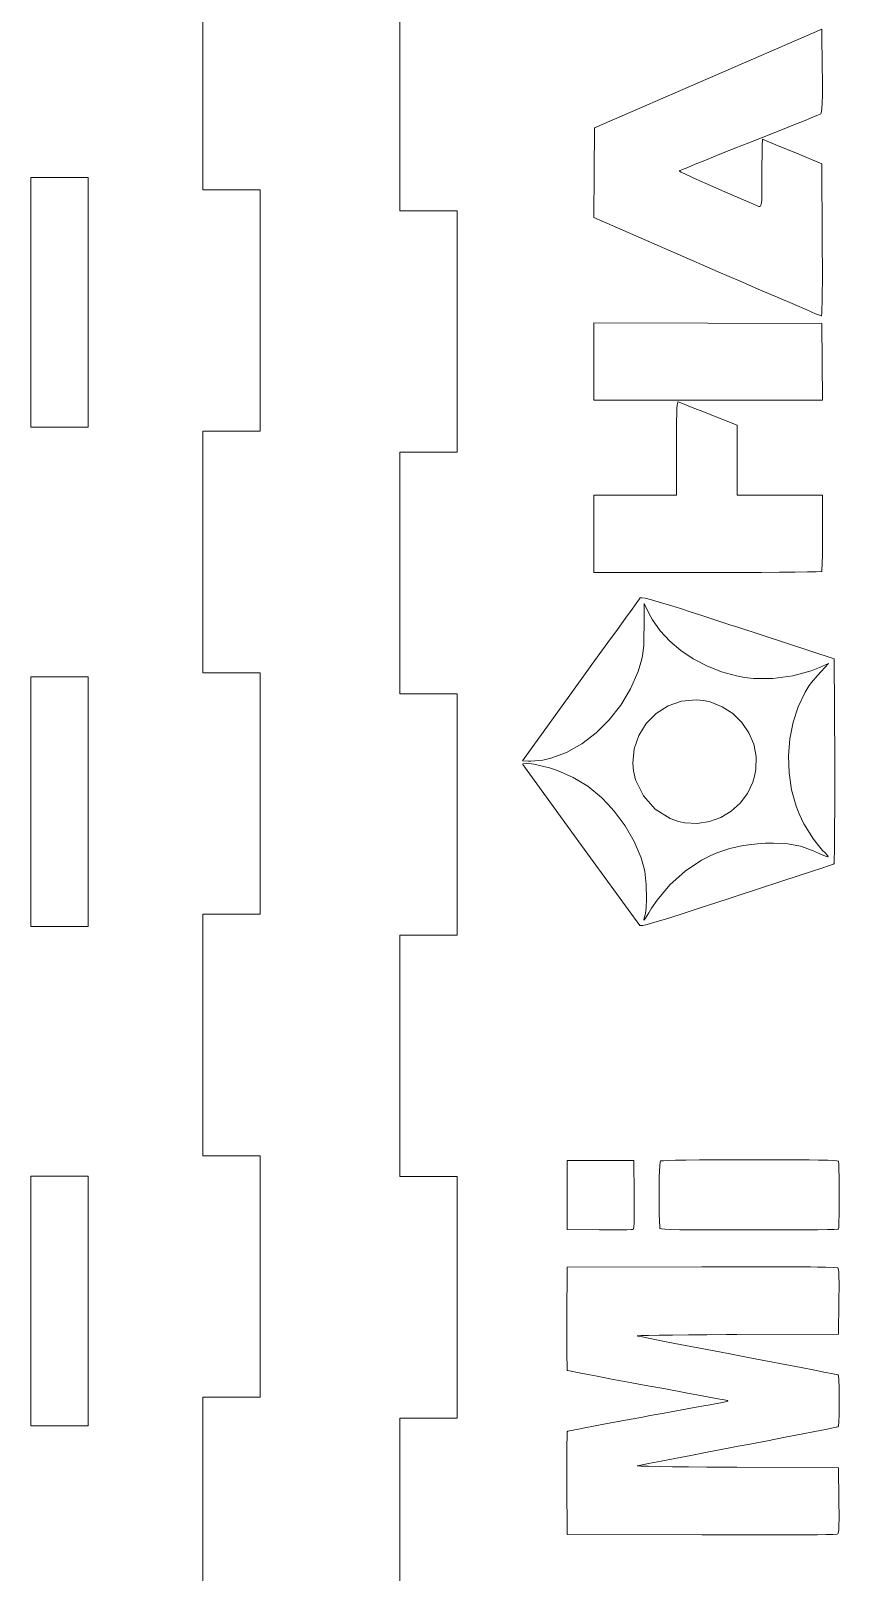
# Model space of a CAD drawing. Header units: millimetres. Extents: x 0 to 610, y 0 to 514.
# Drawn here: x 507.4 to 549.7, y 174.8 to 255.4 of the extents above; entities that cross this region are included whole.
import ezdxf

# ---------------------------------------------------------------- set-up
doc = ezdxf.new("R2010")
doc.units = ezdxf.units.MM
doc.header["$LTSCALE"] = 0.05
doc.layers.get('0').update_dxf_attribs({"plot": 0})
doc.layers.add('CUT', color=1, linetype='Continuous', lineweight=0)
doc.layers.add('ETCH', color=5, linetype='Continuous', lineweight=0)

# ---------------------------------------------------------------- blocks, each defined once
blk = doc.blocks.new('top')
blk.add_lwpolyline([(-212, -63.158), (-212, -75.789), (-215, -75.789), (-215, -88.421), (-212, -88.421), (-212, -101.053), (-215, -101.053), (-215, -113.684), (-212, -113.684), (-212, -126.316), (-215, -126.316), (-215, -138.947), (-212, -138.947), (-212, -151.579)])
for points in [[(-206, -87.353), (-206, -74.294), (-203, -74.294), (-203, -87.353)], [(-206, -100.412), (-203, -100.412), (-203, -113.471), (-206, -113.471)], [(-206, -126.529), (-203, -126.529), (-203, -139.588), (-206, -139.588)]]:
    blk.add_lwpolyline(points, close=True)
blk = doc.blocks.new('right_outer')
blk.add_lwpolyline([(151.579, 63), (138.947, 63), (138.947, 60), (126.316, 60), (126.316, 63), (113.684, 63), (113.684, 60), (101.053, 60), (101.053, 63), (88.421, 63), (88.421, 60), (75.789, 60), (75.789, 63), (63.158, 63)])
blk = doc.blocks.new('misumi')
for p, q in [((1143.246096, 165.625829), (1143.5, 290.518662)), ((1143.5, 290.518662), (1190.940088, 290.778574)), ((1190.940088, 290.778574), (1200.486476, 290.81411)), ((1200.486476, 290.81411), (1213.603804, 290.803219)), ((1213.603804, 290.803219), (1221.258539, 290.756493)), ((1221.258539, 290.756493), (1227.810238, 290.680862)), ((1227.810238, 290.680862), (1233.060969, 290.578609)), ((1233.060969, 290.578609), (1236.812805, 290.45202)), ((1236.812805, 290.45202), (1238.867815, 290.30338)), ((1238.867815, 290.30338), (1239.197158, 290.221504)), ((1239.197158, 290.221504), (1239.345277, 289.780605)), ((1239.345277, 289.780605), (1240.004231, 286.866216)), ((1240.004231, 286.866216), (1241.101256, 281.480144)), ((1293.787485, 280.892436), (1294.954131, 286.647007)), ((1294.954131, 286.647007), (1295.649718, 289.755198)), ((1295.649718, 289.755198), (1295.802611, 290.221272)), ((1295.802611, 290.221272), (1296.131977, 290.303172)), ((1296.131977, 290.303172), (1298.187032, 290.451857)), ((1298.187032, 290.451857), (1301.938909, 290.578488)), ((1301.938909, 290.578488), (1307.189678, 290.680777)), ((1307.189678, 290.680777), (1313.741408, 290.75644)), ((1313.741408, 290.75644), (1321.396168, 290.803191)), ((1321.396168, 290.803191), (1334.513519, 290.814105)), ((1334.513519, 290.814105), (1344.059912, 290.778574)), ((1344.059912, 290.778574), (1391.5, 290.518662)), ((1391.5, 290.518662), (1391.753904, 165.625829)), ((1426.234751, 260.529591), (1426.5, 290.518662)), ((1426.5, 290.518662), (1458.5, 290.518662)), ((1458.5, 290.518662), (1490.5, 290.518662)), ((1490.5, 290.518662), (1490.5, 259.518662)), ((1241.101256, 281.480144), (1242.581696, 273.908512)), ((1242.581696, 273.908512), (1244.390895, 264.437446)), ((1290.274668, 262.668192), (1292.208193, 272.797494)), ((1292.208193, 272.797494), (1293.787485, 280.892436)), ((1244.390895, 264.437446), (1246.474196, 253.35307)), ((1288.045323, 250.81054), (1290.274668, 262.668192)), ((1426.191455, 254.479396), (1426.234751, 260.529591)), ((1490.5, 259.518662), (1490.5, 228.518662)), ((1246.474196, 253.35307), (1249.993527, 234.327448)), ((1284.274418, 230.452803), (1288.045323, 250.81054)), ((1426.170569, 243.574006), (1426.191455, 254.479396)), ((1426.231168, 235.116827), (1426.170569, 243.574006)), ((1249.993527, 234.327448), (1252.522961, 220.461592)), ((1281.561075, 215.61307), (1284.274418, 230.452803)), ((1426.325669, 230.997697), (1426.231168, 235.116827)), ((1426.410306, 229.550974), (1426.325669, 230.997697)), ((1426.458771, 229.265508), (1426.410306, 229.550974)), ((1426.929413, 228.925255), (1426.458771, 229.265508)), ((1429.07264, 228.544222), (1426.929413, 228.925255)), ((1206.812689, 215.020829), (1206.645182, 205.140006)), ((1206.978202, 221.844669), (1206.812689, 215.020829)), ((1207.136751, 225.232132), (1206.978202, 221.844669)), ((1207.211861, 225.518662), (1207.136751, 225.232132)), ((1207.375023, 224.838986), (1207.211861, 225.518662)), ((1208.211884, 220.783256), (1207.375023, 224.838986)), ((1209.667309, 213.452753), (1208.211884, 220.783256)), ((1252.522961, 220.461592), (1253.821244, 213.306337)), ((1278.854594, 200.7802), (1281.561075, 215.61307)), ((1326.788116, 220.783256), (1325.332691, 213.452753)), ((1327.624977, 224.838986), (1326.788116, 220.783256)), ((1327.788139, 225.518662), (1327.624977, 224.838986)), ((1327.863249, 225.232132), (1327.788139, 225.518662)), ((1328.021798, 221.844669), (1327.863249, 225.232132)), ((1328.187311, 215.020829), (1328.021798, 221.844669)), ((1328.354818, 205.140006), (1328.187311, 215.020829)), ((1431.659548, 228.370168), (1429.07264, 228.544222)), ((1435.332859, 228.255076), (1431.659548, 228.370168)), ((1440.229657, 228.194653), (1435.332859, 228.255076)), ((1446.487026, 228.184602), (1440.229657, 228.194653)), ((1454.242049, 228.220629), (1446.487026, 228.184602)), ((1458.724019, 228.254579), (1454.242049, 228.220629)), ((1490.5, 228.518662), (1458.724019, 228.254579)), ((1206.645182, 205.140006), (1206.480652, 192.581595)), ((1211.666714, 203.231953), (1209.667309, 213.452753)), ((1214.135516, 190.505332), (1211.666714, 203.231953)), ((1253.821244, 213.306337), (1256.180885, 200.305661)), ((1256.180885, 200.305661), (1258.242366, 188.958674)), ((1275.11756, 180.456332), (1278.854594, 200.7802)), ((1323.333286, 203.231953), (1320.864484, 190.505332)), ((1325.332691, 213.452753), (1323.333286, 203.231953)), ((1328.519348, 192.581595), (1328.354818, 205.140006)), ((1426.583639, 199.873898), (1426.90679, 202.91059)), ((1426.90679, 202.91059), (1427.32925, 204.204942)), ((1427.32925, 204.204942), (1427.581787, 204.411673)), ((1427.581787, 204.411673), (1427.897098, 204.473506)), ((1427.897098, 204.473506), (1429.392711, 204.591658)), ((1429.392711, 204.591658), (1433.557899, 204.750437)), ((1433.557899, 204.750437), (1442.024793, 204.914632)), ((1442.024793, 204.914632), (1452.879741, 205.006273)), ((1452.879741, 205.006273), (1458.881787, 205.018662)), ((1458.881787, 205.018662), (1462.808722, 205.014848)), ((1462.808722, 205.014848), (1469.747761, 204.983286)), ((1469.747761, 204.983286), (1475.527034, 204.917486)), ((1475.527034, 204.917486), (1480.218547, 204.814651)), ((1480.218547, 204.814651), (1485.373781, 204.584846)), ((1485.373781, 204.584846), (1489.112326, 204.122735)), ((1489.112326, 204.122735), (1489.8, 203.818662)), ((1489.8, 203.818662), (1489.964058, 203.420565)), ((1489.964058, 203.420565), (1490.250051, 201.160171)), ((1490.250051, 201.160171), (1490.483216, 196.717312)), ((1206.480652, 192.581595), (1206.324069, 177.724991)), ((1216.999132, 175.657366), (1214.135516, 190.505332)), ((1258.242366, 188.958674), (1260.026976, 179.154066)), ((1320.864484, 190.505332), (1318.000868, 175.657366)), ((1328.675931, 177.724991), (1328.519348, 192.581595)), ((1426.100809, 176.976181), (1426.183218, 185.847953)), ((1426.183218, 185.847953), (1426.346786, 194.413481)), ((1426.346786, 194.413481), (1426.583639, 199.873898)), ((1490.483216, 196.717312), (1490.66755, 189.815748)), ((1490.66755, 189.815748), (1490.807053, 180.179245)), ((1206.324069, 177.724991), (1206.180404, 160.949588)), ((1220.182977, 159.072532), (1216.999132, 175.657366)), ((1260.026976, 179.154066), (1261.556005, 170.780528)), ((1272.924501, 168.634968), (1275.11756, 180.456332)), ((1318.000868, 175.657366), (1314.817023, 159.072532)), ((1328.819596, 160.949588), (1328.675931, 177.724991)), ((1426.061994, 169.73643), (1426.100809, 176.976181)), ((1490.807053, 180.179245), (1490.905723, 167.531564)), ((1143.229748, 157.150846), (1143.246096, 165.625829)), ((1206.180404, 160.949588), (1206.054627, 142.634781)), ((1223.61247, 141.135305), (1220.182977, 159.072532)), ((1261.556005, 170.780528), (1262.850742, 163.726748)), ((1262.850742, 163.726748), (1263.932477, 157.881416)), ((1263.932477, 157.881416), (1264.822499, 153.133224)), ((1269.510952, 150.509991), (1271.036621, 158.55131)), ((1271.036621, 158.55131), (1272.924501, 168.634968)), ((1314.817023, 159.072532), (1311.38753, 141.135305)), ((1328.945373, 142.634781), (1328.819596, 160.949588)), ((1391.753904, 165.625829), (1391.770252, 157.150846)), ((1426.015746, 151.693083), (1426.034182, 161.337122)), ((1426.034182, 161.337122), (1426.061994, 169.73643)), ((1490.905723, 167.531564), (1490.96756, 151.596467)), ((1143.204553, 141.222129), (1143.229748, 157.150846)), ((1264.822499, 153.133224), (1265.844641, 147.82458)), ((1265.844641, 147.82458), (1266.735203, 143.54748)), ((1266.735203, 143.54748), (1267.242123, 141.655354)), ((1267.774383, 141.772893), (1268.404528, 144.815642)), ((1268.404528, 144.815642), (1269.510952, 150.509991)), ((1391.770252, 157.150846), (1391.795447, 141.222129)), ((1426.005058, 140.71914), (1426.015746, 151.693083)), ((1490.96756, 151.596467), (1490.996562, 132.097719)), ((1143.189591, 126.621829), (1143.204553, 141.222129)), ((1206, 133.018662), (1205.5, 38.518662)), ((1206.054627, 142.634781), (1206, 133.018662)), ((1225.396026, 131.779694), (1223.61247, 141.135305)), ((1227.17913, 122.429213), (1225.396026, 131.779694)), ((1267.242123, 141.655354), (1267.535715, 141.257722)), ((1267.535715, 141.257722), (1267.655738, 141.341066)), ((1267.655738, 141.341066), (1267.774383, 141.772893)), ((1309.603974, 131.779694), (1307.82087, 122.429213)), ((1311.38753, 141.135305), (1309.603974, 131.779694)), ((1329, 133.018662), (1328.945373, 142.634781)), ((1329.5, 38.518662), (1329, 133.018662)), ((1391.795447, 141.222129), (1391.810409, 126.621829)), ((1426.000494, 128.33012), (1426.005058, 140.71914)), ((1490.996562, 132.097719), (1491, 120.925651)), ((1143.185143, 113.31005), (1143.189591, 126.621829)), ((1230.605145, 104.531512), (1227.17913, 122.429213)), ((1307.82087, 122.429213), (1304.394855, 104.531512)), ((1391.810409, 126.621829), (1391.814857, 113.31005)), ((1426, 121.57834), (1426.000494, 128.33012)), ((1426.003459, 113.198674), (1426, 121.57834)), ((1491, 120.925651), (1490.999505, 114.218188)), ((1143.191487, 101.246894), (1143.185143, 113.31005)), ((1143.208903, 90.392465), (1143.191487, 101.246894)), ((1233.782378, 88.02184), (1230.605145, 104.531512)), ((1304.394855, 104.531512), (1301.217622, 88.02184)), ((1391.808513, 101.246894), (1391.791097, 90.392465)), ((1391.814857, 113.31005), (1391.808513, 101.246894)), ((1426.030103, 97.1664), (1426.003459, 113.198674)), ((1490.994939, 101.910369), (1490.984247, 91.008191)), ((1490.999505, 114.218188), (1490.994939, 101.910369)), ((1143.23767, 80.706866), (1143.208903, 90.392465)), ((1236.636602, 73.280618), (1233.782378, 88.02184)), ((1301.217622, 88.02184), (1298.363398, 73.280618)), ((1391.791097, 90.392465), (1391.76233, 80.706866)), ((1426.08077, 82.386858), (1426.030103, 97.1664)), ((1490.984247, 91.008191), (1490.965805, 81.427057)), ((1143.278068, 72.150202), (1143.23767, 80.706866)), ((1143.330377, 64.682575), (1143.278068, 72.150202)), ((1239.093592, 60.688266), (1236.636602, 73.280618)), ((1298.363398, 73.280618), (1295.906408, 60.688266)), ((1391.721932, 72.150202), (1391.669623, 64.682575)), ((1391.76233, 80.706866), (1391.721932, 72.150202)), ((1426.152726, 69.200041), (1426.08077, 82.386858)), ((1490.937986, 73.082368), (1490.899164, 65.889525)), ((1490.965805, 81.427057), (1490.937986, 73.082368)), ((1143.394876, 58.264088), (1143.330377, 64.682575)), ((1143.515091, 50.516223), (1143.394876, 58.264088)), ((1241.079119, 50.625203), (1239.093592, 60.688266)), ((1295.906408, 60.688266), (1293.920881, 50.625203)), ((1391.605124, 58.264088), (1391.484909, 50.516223)), ((1391.669623, 64.682575), (1391.605124, 58.264088)), ((1426.243237, 57.945938), (1426.152726, 69.200041)), ((1426.349569, 48.964542), (1426.243237, 57.945938)), ((1490.899164, 65.889525), (1490.816744, 57.074915)), ((1143.72065, 43.485359), (1143.515091, 50.516223)), ((1143.979999, 39.932919), (1143.72065, 43.485359)), ((1242.518959, 43.47185), (1241.079119, 50.625203)), ((1243.338883, 39.608626), (1242.518959, 43.47185)), ((1292.481041, 43.47185), (1291.661117, 39.608626)), ((1293.920881, 50.625203), (1292.481041, 43.47185)), ((1391.27935, 43.485359), (1391.020001, 39.932919)), ((1391.484909, 50.516223), (1391.27935, 43.485359)), ((1426.468986, 42.595842), (1426.349569, 48.964542)), ((1490.416309, 43.137662), (1490.093167, 40.119174)), ((1490.653166, 48.56398), (1490.416309, 43.137662)), ((1490.816744, 57.074915), (1490.653166, 48.56398)), ((1144.130544, 39.361366), (1143.979999, 39.932919)), ((1144.733311, 38.984067), (1144.130544, 39.361366)), ((1147.956825, 38.463079), (1144.733311, 38.984067)), ((1152.781213, 38.254038), (1147.956825, 38.463079)), ((1157.448794, 38.190388), (1152.781213, 38.254038)), ((1163.467364, 38.180579), (1157.448794, 38.190388)), ((1170.999723, 38.218842), (1163.467364, 38.180579)), ((1175.384448, 38.254199), (1170.999723, 38.218842)), ((1205.5, 38.518662), (1175.384448, 38.254199)), ((1243.493182, 39.029694), (1243.338883, 39.608626)), ((1244.163188, 38.787838), (1243.493182, 39.029694)), ((1248.167025, 38.400867), (1244.163188, 38.787838)), ((1254.834686, 38.142887), (1248.167025, 38.400867)), ((1263.10064, 38.013897), (1254.834686, 38.142887)), ((1271.89936, 38.013897), (1263.10064, 38.013897)), ((1280.165314, 38.142887), (1271.89936, 38.013897)), ((1286.832975, 38.400867), (1280.165314, 38.142887)), ((1290.836812, 38.787838), (1286.832975, 38.400867)), ((1291.506818, 39.029694), (1290.836812, 38.787838)), ((1291.661117, 39.608626), (1291.506818, 39.029694)), ((1359.615552, 38.254199), (1329.5, 38.518662)), ((1364.000277, 38.218842), (1359.615552, 38.254199)), ((1371.532636, 38.180579), (1364.000277, 38.218842)), ((1377.551206, 38.190388), (1371.532636, 38.180579)), ((1382.218787, 38.254038), (1377.551206, 38.190388)), ((1387.043175, 38.463079), (1382.218787, 38.254038)), ((1390.266689, 38.984067), (1387.043175, 38.463079)), ((1390.869456, 39.361366), (1390.266689, 38.984067)), ((1391.020001, 39.932919), (1390.869456, 39.361366)), ((1426.598755, 39.17983), (1426.468986, 42.595842)), ((1426.666667, 38.685328), (1426.598755, 39.17983)), ((1426.913832, 38.609507), (1426.666667, 38.685328)), ((1428.358565, 38.471591), (1426.913832, 38.609507)), ((1432.581651, 38.299335), (1428.358565, 38.471591)), ((1441.154238, 38.135134), (1432.581651, 38.299335)), ((1451.837278, 38.04695), (1441.154238, 38.135134)), ((1463.265378, 38.036081), (1451.837278, 38.04695)), ((1474.073144, 38.103827), (1463.265378, 38.036081)), ((1482.895185, 38.251486), (1474.073144, 38.103827)), ((1487.387214, 38.415454), (1482.895185, 38.251486)), ((1489.050218, 38.550415), (1487.387214, 38.415454)), ((1489.418213, 38.625651), (1489.050218, 38.550415)), ((1489.670731, 38.831728), (1489.418213, 38.625651)), ((1490.093167, 40.119174), (1489.670731, 38.831728))]:
    blk.add_line(p, q)
blk = doc.blocks.new('hakko')
for p, q in [((68.136366, 183.797492), (126.835968, 226.306405)), ((126.835968, 226.306405), (127.394256, 226.254257)), ((127.698113, 223.596283), (127.011208, 218.255432)), ((127.394256, 226.254257), (127.698113, 223.596283)), ((129.182608, 222.562822), (129.5, 226.633226)), ((129.5, 226.633226), (187.5, 184.677179)), ((127.011208, 218.255432), (125.444976, 211.098138)), ((129.149113, 220.465721), (129.182608, 222.562822)), ((129.585985, 214.808366), (129.149113, 220.465721)), ((130.002544, 211.944911), (129.585985, 214.808366)), ((124.366935, 207.109085), (122.429103, 201.092846)), ((125.444976, 211.098138), (124.366935, 207.109085)), ((131.299691, 206.141133), (130.002544, 211.944911)), ((135.528444, 194.68662), (131.299691, 206.141133)), ((122.429103, 201.092846), (117.477966, 189.790256)), ((141.739892, 183.634139), (135.528444, 194.68662)), ((10.179663, 141.413347), (68.136366, 183.797492)), ((110.988261, 179.291625), (102.834462, 169.393886)), ((117.477966, 189.790256), (110.988261, 179.291625)), ((149.698131, 173.221252), (141.739892, 183.634139)), ((187.5, 184.677179), (199.186836, 176.223359)), ((102.834462, 169.393886), (98.0943, 164.606892)), ((159.167254, 163.685524), (149.698131, 173.221252)), ((199.186836, 176.223359), (215.300389, 164.568149)), ((266, 92.564072), (266, 174.897405)), ((266, 174.897405), (294, 174.897405)), ((294, 174.897405), (322, 174.897405)), ((322, 174.897405), (322, 144.897405)), ((391, 91.881587), (391, 174.897405)), ((391, 174.897405), (419.005778, 174.897405)), ((419.005778, 174.897405), (447.011556, 174.897405)), ((447.011556, 174.897405), (446.755778, 92.147405)), ((487.637978, 92.963048), (523.275955, 174.92438)), ((523.275955, 174.92438), (555.816077, 174.660893)), ((555.816077, 174.660893), (588.3562, 174.397405)), ((588.3562, 174.397405), (624.103538, 91.897405)), ((93.05296, 160.067733), (82.367812, 152.041684)), ((98.0943, 164.606892), (93.05296, 160.067733)), ((169.911358, 155.264518), (159.167254, 163.685524)), ((215.300389, 164.568149), (224.740856, 157.740189)), ((224.740856, 157.740189), (232.853856, 151.872772)), ((71.030506, 145.505787), (59.222397, 140.564591)), ((82.367812, 152.041684), (71.030506, 145.505787)), ((115.744224, 144.513198), (122.252427, 146.074951)), ((122.252427, 146.074951), (127.671087, 146.61796)), ((127.671087, 146.61796), (138.168188, 145.666625)), ((138.168188, 145.666625), (147.927863, 142.281521)), ((181.694538, 148.195799), (169.911358, 155.264518)), ((194.280889, 142.71693), (181.694538, 148.195799)), ((232.853856, 151.872772), (239.394292, 147.143155)), ((239.394292, 147.143155), (244.117067, 143.728596)), ((10.03682, 141.079478), (10.179663, 141.413347)), ((10.155444, 139.398666), (10.03682, 141.079478)), ((10.90925, 136.049691), (10.155444, 139.398666)), ((12.41356, 130.651673), (10.90925, 136.049691)), ((14.295898, 138.486818), (14, 138.471436)), ((14, 138.471436), (14.176452, 138.310426)), ((14.176452, 138.310426), (15.481691, 137.41824)), ((16.293945, 138.037601), (14.295898, 138.486818)), ((15.481691, 137.41824), (19.288498, 134.995865)), ((17.75, 137.62833), (16.293945, 138.037601)), ((19.104244, 137.303762), (17.75, 137.62833)), ((22.640412, 136.826804), (19.104244, 137.303762)), ((19.288498, 134.995865), (22.64531, 132.923686)), ((29.456362, 136.524574), (22.640412, 136.826804)), ((39.805139, 136.84464), (29.456362, 136.524574)), ((49.414445, 137.923602), (39.805139, 136.84464)), ((53.198466, 138.724679), (49.414445, 137.923602)), ((59.222397, 140.564591), (53.198466, 138.724679)), ((94.389114, 130.35182), (103.969155, 138.871339)), ((103.969155, 138.871339), (115.744224, 144.513198)), ((147.927863, 142.281521), (156.609549, 136.801887)), ((156.609549, 136.801887), (163.872683, 129.566965)), ((200.801534, 140.647929), (194.280889, 142.71693)), ((205.400094, 139.552058), (200.801534, 140.647929)), ((213.269708, 138.692481), (205.400094, 139.552058)), ((220.959928, 138.485742), (213.269708, 138.692481)), ((226, 138.45202), (220.959928, 138.485742)), ((243.5, 138.397405), (226, 138.45202)), ((231.761847, 132.394873), (236, 134.698073)), ((236, 134.698073), (243.5, 138.397405)), ((244.117067, 143.728596), (246.777083, 141.806352)), ((247.360447, 137.499451), (246.210069, 132.977527)), ((246.777083, 141.806352), (247.256965, 141.46024)), ((247.256965, 141.46024), (247.521695, 141.180771)), ((247.733341, 140.016114), (247.360447, 137.499451)), ((247.521695, 141.180771), (247.733341, 140.016114)), ((322, 144.897405), (322, 114.897405)), ((14.783696, 122.823733), (12.41356, 130.651673)), ((22.64531, 132.923686), (28.532684, 128.991266)), ((28.532684, 128.991266), (39.603403, 119.633017)), ((87.651996, 119.530814), (94.389114, 130.35182)), ((163.872683, 129.566965), (169.376702, 120.915992)), ((216.162411, 119.806016), (223.666271, 126.737818)), ((223.666271, 126.737818), (231.761847, 132.394873)), ((244.089262, 125.797088), (241.745744, 118.274134)), ((246.210069, 132.977527), (244.089262, 125.797088)), ((18.134981, 112.184991), (14.783696, 122.823733)), ((22.582737, 98.354567), (18.134981, 112.184991)), ((39.603403, 119.633017), (49.364909, 108.698587)), ((84.60562, 108.861836), (85.552001, 113.437306)), ((85.552001, 113.437306), (87.651996, 119.530814)), ((169.376702, 120.915992), (172.781043, 111.188211)), ((203.333403, 102.723564), (209.351157, 111.750816)), ((209.351157, 111.750816), (216.162411, 119.806016)), ((239.779648, 112.087809), (237.462413, 104.869399)), ((241.745744, 118.274134), (239.779648, 112.087809)), ((322, 114.897405), (356.106989, 114.897405)), ((356.106989, 114.897405), (360.919935, 114.894194)), ((360.919935, 114.894194), (369.227019, 114.866497)), ((369.227019, 114.866497), (375.895506, 114.805978)), ((375.895506, 114.805978), (381.069169, 114.707289)), ((381.069169, 114.707289), (384.891782, 114.565079)), ((384.891782, 114.565079), (387.507117, 114.374001)), ((387.507117, 114.374001), (389.480981, 113.984055)), ((389.437091, 112.972796), (388.011626, 109.393499)), ((389.707133, 113.647405), (389.437091, 112.972796)), ((389.480981, 113.984055), (389.707133, 113.647405)), ((556.85521, 112.739724), (556.229362, 111.536803)), ((556.977083, 112.897405), (556.85521, 112.739724)), ((557.13913, 112.63496), (556.977083, 112.897405)), ((558.047629, 110.613206), (557.13913, 112.63496)), ((49.364909, 108.698587), (57.372587, 96.686014)), ((84.132849, 99.795835), (84.60562, 108.861836)), ((172.781043, 111.188211), (173.745144, 100.72286)), ((173.745144, 100.72286), (173.205679, 95.319609)), ((198.210039, 92.875609), (203.333403, 102.723564)), ((237.462413, 104.869399), (234.769922, 96.537247)), ((385.64489, 103.442327), (382.62397, 95.841155)), ((388.011626, 109.393499), (385.64489, 103.442327)), ((554.464649, 107.806158), (550.932014, 100.055647)), ((556.229362, 111.536803), (554.464649, 107.806158)), ((559.665256, 106.768538), (558.047629, 110.613206)), ((561.907918, 101.308442), (559.665256, 106.768538)), ((564.69152, 94.440406), (561.907918, 101.308442)), ((26.707487, 85.658085), (22.582737, 98.354567)), ((57.372587, 96.686014), (60.5798, 90.43106)), ((60.5798, 90.43106), (62.665498, 85.642764)), ((85.441206, 91.031099), (84.132849, 99.795835)), ((88.396061, 82.793241), (85.441206, 91.031099)), ((172.154046, 90.524938), (168.70897, 81.66145)), ((173.205679, 95.319609), (172.154046, 90.524938)), ((194.081958, 82.358299), (198.210039, 92.875609)), ((234.769922, 96.537247), (231.678055, 87.009698)), ((266.003459, 84.173508), (266, 92.564072)), ((380.957904, 91.647405), (372.715518, 70.897405)), ((382.62397, 95.841155), (380.957904, 91.647405)), ((391, 8.865768), (391, 91.881587)), ((446.755778, 92.147405), (446.5, 9.397405)), ((484.00762, 84.608335), (487.637978, 92.963048)), ((546.556925, 90.276729), (541.891112, 79.717976)), ((550.932014, 100.055647), (546.556925, 90.276729)), ((567.931969, 86.371914), (564.69152, 94.440406)), ((624.103538, 91.897405), (659.850876, 9.397405)), ((29.860031, 75.997988), (26.707487, 85.658085)), ((62.665498, 85.642764), (65.944605, 76.24297)), ((92.862784, 75.307876), (88.396061, 82.793241)), ((168.70897, 81.66145), (163.676755, 73.90235)), ((191.050052, 71.322983), (194.081958, 82.358299)), ((231.678055, 87.009698), (228.162696, 76.205092)), ((266.030103, 68.120407), (266.003459, 84.173508)), ((477.070569, 68.611901), (484.00762, 84.608335)), ((541.891112, 79.717976), (537.486309, 69.62796)), ((573.465275, 72.472198), (567.931969, 86.371914)), ((31.562522, 70.791354), (29.860031, 75.997988)), ((36.131894, 56.836135), (31.562522, 70.791354)), ((65.944605, 76.24297), (68.144001, 66.596423)), ((98.706744, 68.800618), (92.862784, 75.307876)), ((105.793311, 63.497082), (98.706744, 68.800618)), ((157.299729, 67.411531), (149.820223, 62.35289)), ((163.676755, 73.90235), (157.299729, 67.411531)), ((189.976692, 65.658368), (191.050052, 71.322983)), ((226.23867, 70.298376), (203.46341, 0.397405)), ((228.162696, 76.205092), (226.23867, 70.298376)), ((266.08077, 53.321701), (266.030103, 68.120407)), ((347.357759, 70.897405), (322, 70.897405)), ((322, 70.897405), (322, 39.897405)), ((372.715518, 70.897405), (347.357759, 70.897405)), ((470.686881, 53.849889), (477.070569, 68.611901)), ((537.486309, 69.62796), (533.894249, 61.255254)), ((577.479932, 62.31032), (573.465275, 72.472198)), ((42.413338, 37.692692), (36.131894, 56.836135)), ((68.144001, 66.596423), (69.395694, 56.124135)), ((69.395694, 56.124135), (69.707404, 50.397405)), ((113.987856, 59.622883), (105.793311, 63.497082)), ((118.458547, 58.292288), (113.987856, 59.622883)), ((123.190115, 57.408989), (118.458547, 58.292288)), ((132.523086, 57.187723), (123.190115, 57.408989)), ((141.480565, 58.890322), (132.523086, 57.187723)), ((149.820223, 62.35289), (141.480565, 58.890322)), ((189.184493, 44.958538), (189.209614, 59.059816)), ((189.209614, 59.059816), (189.976692, 65.658368)), ((532.065466, 56.853804), (531.387621, 55.106462)), ((533.894249, 61.255254), (532.065466, 56.853804)), ((581.504194, 52.119279), (577.479932, 62.31032)), ((69.707404, 50.397405), (69.809657, 44.515136)), ((191.04755, 30.60594), (189.184493, 44.958538)), ((266.152726, 40.117819), (266.08077, 53.321701)), ((465.002728, 40.662819), (470.686881, 53.849889)), ((531.236963, 54.647405), (531.20701, 54.103645)), ((531.20701, 54.103645), (532.631244, 53.376503)), ((531.387621, 55.106462), (531.236963, 54.647405)), ((532.631244, 53.376503), (535.886854, 53.082062)), ((535.886854, 53.082062), (539.522139, 52.974576)), ((539.522139, 52.974576), (544.592677, 52.919052)), ((544.592677, 52.919052), (551.324199, 52.899129)), ((551.324199, 52.899129), (555.383369, 52.897405)), ((555.383369, 52.897405), (560.328331, 52.889416)), ((560.328331, 52.889416), (569.122045, 52.830315)), ((569.122045, 52.830315), (575.781036, 52.724423)), ((575.781036, 52.724423), (579.497571, 52.584585)), ((578.475303, 48.626905), (576.0688, 42.74336)), ((579.818426, 51.991383), (578.475303, 48.626905)), ((579.497571, 52.584585), (580, 52.50595)), ((580, 52.50595), (579.818426, 51.991383)), ((587.084917, 38.075619), (581.504194, 52.119279)), ((46.080855, 26.54292), (42.413338, 37.692692)), ((69.241737, 34.079248), (67.540271, 24.852882)), ((69.809657, 44.515136), (69.241737, 34.079248)), ((120.672595, 33.23778), (133.082494, 33.651826)), ((133.082494, 33.651826), (145.40346, 32.671626)), ((266.243237, 28.849192), (266.152726, 40.117819)), ((322, 39.897405), (322, 8.897405)), ((460.164281, 29.391211), (465.002728, 40.662819)), ((572.890827, 35.05442), (571.10376, 30.75595)), ((576.0688, 42.74336), (572.890827, 35.05442)), ((590.376166, 29.852909), (587.084917, 38.075619)), ((49.221585, 17.018847), (46.080855, 26.54292)), ((67.540271, 24.852882), (64.580888, 16.161616)), ((72.788546, 15.615087), (83.822294, 22.438327)), ((83.822294, 22.438327), (90.998073, 25.964468)), ((90.998073, 25.964468), (96.646147, 28.14261)), ((96.646147, 28.14261), (108.4388, 31.408404)), ((108.4388, 31.408404), (120.672595, 33.23778)), ((145.40346, 32.671626), (157.370454, 30.318265)), ((157.370454, 30.318265), (168.718438, 26.612828)), ((168.718438, 26.612828), (179.182374, 21.576401)), ((194.650147, 17.147116), (191.04755, 30.60594)), ((266.349569, 19.856247), (266.243237, 28.849192)), ((456.317712, 20.375583), (460.164281, 29.391211)), ((571.10376, 30.75595), (562.207519, 9.397405)), ((593.223667, 22.790888), (590.376166, 29.852909)), ((595.541397, 17.102903), (593.223667, 22.790888)), ((51.740646, 9.408199), (49.221585, 17.018847)), ((62.590611, 11.805891), (61.324632, 9.123455)), ((64.580888, 16.161616), (62.590611, 11.805891)), ((66.767553, 11.017736), (72.788546, 15.615087)), ((179.182374, 21.576401), (184, 18.565655)), ((184, 18.565655), (186.201853, 16.945196)), ((186.201853, 16.945196), (191.669101, 12.401214)), ((191.669101, 12.401214), (194.26111, 10.037361)), ((197.057322, 11.110712), (194.650147, 17.147116)), ((266.468986, 13.479416), (266.349569, 19.856247)), ((266.598755, 10.059128), (266.468986, 13.479416)), ((452.184889, 10.474351), (453.60919, 13.956457)), ((453.60919, 13.956457), (456.317712, 20.375583)), ((597.243331, 13.002299), (595.541397, 17.102903)), ((598.243444, 10.702422), (597.243331, 13.002299)), ((53.543154, 3.998701), (51.740646, 9.408199)), ((54.534228, 1.078081), (53.543154, 3.998701)), ((54.695826, 0.641015), (54.534228, 1.078081)), ((55.124426, 0.565293), (54.695826, 0.641015)), ((58.172363, 0.428306), (55.124426, 0.565293)), ((63.886303, 0.312303), (58.172363, 0.428306)), ((60.081343, 6.081428), (59.8188, 5.038408)), ((59.8188, 5.038408), (59.890646, 4.897405)), ((59.890646, 4.897405), (60.475698, 5.217575)), ((61.324632, 9.123455), (60.081343, 6.081428)), ((60.475698, 5.217575), (62.956689, 7.379512)), ((62.956689, 7.379512), (64.547052, 8.955)), ((71.960274, 0.219334), (63.886303, 0.312303)), ((64.547052, 8.955), (66.767553, 11.017736)), ((82.088306, 0.151451), (71.960274, 0.219334)), ((93.964426, 0.110704), (82.088306, 0.151451)), ((114.386958, 0.104949), (93.964426, 0.110704)), ((129.294672, 0.141015), (114.386958, 0.104949)), ((203.46341, 0.397405), (129.294672, 0.141015)), ((194.26111, 10.037361), (200.022219, 4.571771)), ((200.022219, 4.571771), (197.057322, 11.110712)), ((266.666667, 9.564072), (266.598755, 10.059128)), ((266.876383, 9.49616), (266.666667, 9.564072)), ((268.098551, 9.366391), (266.876383, 9.49616)), ((271.723307, 9.192002), (268.098551, 9.366391)), ((279.297526, 9.011663), (271.723307, 9.192002)), ((289.16237, 8.911012), (279.297526, 9.011663)), ((294.666667, 8.897405), (289.16237, 8.911012)), ((322, 8.897405), (294.666667, 8.897405)), ((418.75, 9.131587), (391, 8.865768)), ((446.5, 9.397405), (418.75, 9.131587)), ((452, 9.941094), (452.184889, 10.474351)), ((452.19772, 9.808526), (452, 9.941094)), ((453.800517, 9.57769), (452.19772, 9.808526)), ((457.059864, 9.391907), (453.800517, 9.57769)), ((462.031856, 9.250361), (457.059864, 9.391907)), ((468.772584, 9.152235), (462.031856, 9.250361)), ((477.33814, 9.096712), (468.772584, 9.152235)), ((487.784616, 9.082977), (477.33814, 9.096712)), ((500.168106, 9.110212), (487.784616, 9.082977)), ((507.10376, 9.138938), (500.168106, 9.110212)), ((562.207519, 9.397405), (507.10376, 9.138938)), ((598.453436, 10.294428), (598.243444, 10.702422)), ((599.011715, 9.892483), (598.453436, 10.294428)), ((602.066772, 9.343092), (599.011715, 9.892483)), ((606.785201, 9.126509), (602.066772, 9.343092)), ((611.434672, 9.062232), (606.785201, 9.126509)), ((617.503801, 9.053978), (611.434672, 9.062232)), ((625.178227, 9.094832), (617.503801, 9.053978)), ((629.675438, 9.131514), (625.178227, 9.094832)), ((659.850876, 9.397405), (629.675438, 9.131514))]:
    blk.add_line(p, q)

msp = doc.modelspace()

# ---------------------------------------------------------------- block references
at = {"layer": 'CUT'}
for name, p, rotation in [('top', (304.359, 108.174), 180), ('right_outer', (589.673, 107.078), 89.99999999999999)]:
    msp.add_blockref(name, p, dxfattribs=dict(at, rotation=rotation))
at = {"layer": 'ETCH', "rotation": 90}
for name, p, xscale, yscale, zscale in [('hakko', (549.45, 207.909), 0.07216694622707157, 0.07216694622707157, 0.07216694622707157), ('misumi', (551.821, 112.263), 0.05641469281950739, 0.05641469281950739, 0.05641469281950739)]:
    msp.add_blockref(name, p, dxfattribs=dict(at, xscale=xscale, yscale=yscale, zscale=zscale))

doc.saveas('drawing.dxf')
